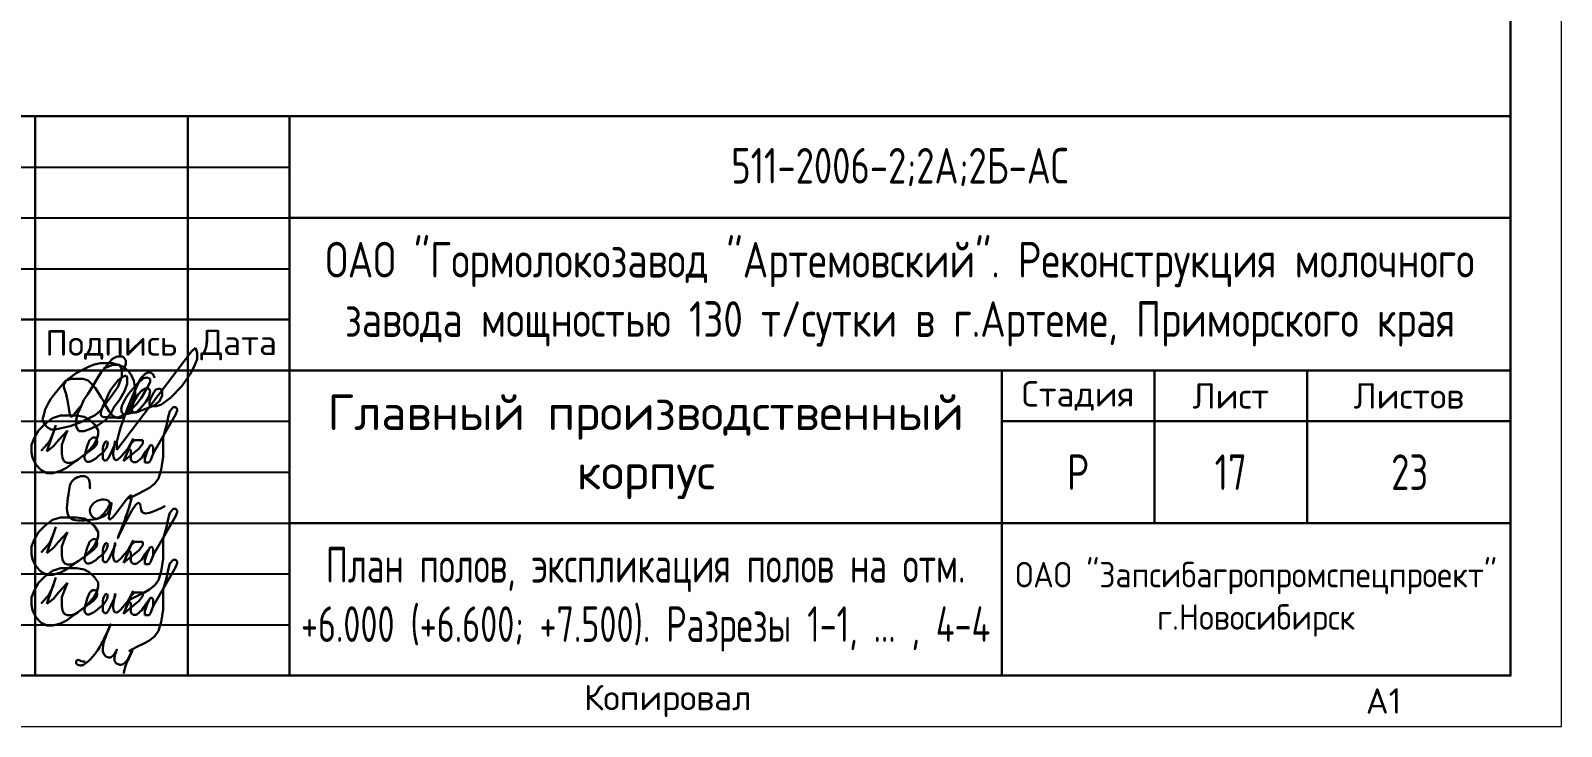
# Model space of a CAD drawing. Extents: x -965262 to 1142518, y -357520 to 71675.
# Drawn here: x 606174 to 621218, y -240088 to -233245 of the extents above; entities that cross this region are included whole.
import ezdxf

# ---------------------------------------------------------------- set-up
doc = ezdxf.new("R2010")
doc.units = 0
doc.header["$LTSCALE"] = 10
doc.layers.get('0').update_dxf_attribs({"linetype": 'CONTINUOUS', "lineweight": 30})
doc.layers.add('Ростверк', color=155, linetype='CONTINUOUS', lineweight=40)
doc.layers.add('светиль', color=40, linetype='CONTINUOUS', lineweight=30)
doc.styles.add('GOST 2.304', font='isocpeur.ttf', dxfattribs={"width": 0.75, "height": 250})

# ---------------------------------------------------------------- blocks, each defined once
blk = doc.blocks.new('12314')
at = {"layer": 'светиль', "color": 7}
for p, q in [((-140554.16, -9024.02), (-140563.33, -9036.08)), ((-140553.68, -9023.57), (-140554.16, -9024.02)), ((-140553.48, -9024.17), (-140553.68, -9023.57)), ((-140553.48, -9024.93), (-140553.48, -9024.17)), ((-140563.31, -9024.63), (-140563.86, -9024.92)), ((-140562.63, -9024.63), (-140563.31, -9024.63)), ((-140562.25, -9025.09), (-140562.63, -9024.63))]:
    blk.add_line(p, q, dxfattribs=at)
at = {"layer": 'светиль', "color": 7, "lineweight": 30}
for p, q in [((-140567.57, -9026.24), (-140568.33, -9026.67)), ((-140566.84, -9025.89), (-140567.57, -9026.24)), ((-140566.15, -9025.6), (-140566.84, -9025.89)), ((-140565.34, -9025.42), (-140566.15, -9025.6)), ((-140564.57, -9025.42), (-140565.34, -9025.42)), ((-140564.8, -9025.96), (-140565.26, -9026.56)), ((-140563.83, -9025.64), (-140564.97, -9026.08)), ((-140564.33, -9025.41), (-140564.8, -9025.96)), ((-140563.88, -9025.42), (-140564.57, -9025.42)), ((-140563.86, -9024.92), (-140564.33, -9025.41)), ((-140563.17, -9025.64), (-140563.88, -9025.42)), ((-140563.03, -9025.64), (-140563.83, -9025.64)), ((-140562.54, -9025.9), (-140563.17, -9025.64)), ((-140562.73, -9026.18), (-140563.03, -9025.64)), ((-140562.73, -9027.06), (-140562.73, -9026.18)), ((-140561.96, -9026.39), (-140562.54, -9025.9)), ((-140562.48, -9026.16), (-140562.25, -9025.58)), ((-140562.25, -9025.58), (-140562.25, -9025.09)), ((-140561.57, -9026.86), (-140561.96, -9026.39)), ((-140554.34, -9026.8), (-140553.84, -9025.85)), ((-140553.84, -9025.85), (-140553.48, -9024.93)), ((-140569.69, -9027.65), (-140570.3, -9028.39)), ((-140569.86, -9028.04), (-140569.59, -9027.58)), ((-140569.86, -9028.4), (-140569.86, -9028.04)), ((-140568.97, -9027.12), (-140569.69, -9027.65)), ((-140569.59, -9027.58), (-140568.96, -9027.35)), ((-140568.33, -9026.67), (-140568.97, -9027.12)), ((-140568.96, -9027.35), (-140568.18, -9027.35)), ((-140568.18, -9027.35), (-140567.49, -9027.35)), ((-140567.49, -9027.35), (-140566.88, -9027.58)), ((-140566.24, -9028.17), (-140566.92, -9029.25)), ((-140566.88, -9027.58), (-140566.44, -9027.96)), ((-140566.44, -9027.96), (-140566.02, -9028.46)), ((-140565.84, -9027.49), (-140566.24, -9028.17)), ((-140565.26, -9026.56), (-140565.84, -9027.49)), ((-140564.18, -9029.72), (-140563.2, -9028.3)), ((-140563.64, -9028.1), (-140564.16, -9028.81)), ((-140563.14, -9027.49), (-140563.64, -9028.1)), ((-140563.2, -9028.3), (-140562.73, -9027.06)), ((-140562.64, -9027.1), (-140563.14, -9027.49)), ((-140562.21, -9026.96), (-140562.64, -9027.1)), ((-140562.35, -9028.81), (-140562.06, -9027.96)), ((-140562.06, -9027.2), (-140562.21, -9026.96)), ((-140562.06, -9027.96), (-140562.06, -9027.2)), ((-140560.77, -9027.9), (-140561.87, -9029.18)), ((-140561.27, -9027.61), (-140561.57, -9026.86)), ((-140561.11, -9028.6), (-140561.27, -9027.61)), ((-140561.23, -9029), (-140560.44, -9027.33)), ((-140560.4, -9027.57), (-140560.77, -9027.9)), ((-140560.44, -9027.33), (-140559.85, -9026.75)), ((-140560.04, -9027.3), (-140560.4, -9027.57)), ((-140559.71, -9027.2), (-140560.04, -9027.3)), ((-140559.85, -9026.75), (-140559.52, -9026.57)), ((-140559.42, -9027.27), (-140559.71, -9027.2)), ((-140559.56, -9028.37), (-140559.27, -9027.77)), ((-140559.52, -9026.57), (-140559.22, -9026.57)), ((-140559.27, -9027.42), (-140559.42, -9027.27)), ((-140559.27, -9027.77), (-140559.27, -9027.42)), ((-140559.22, -9026.57), (-140558.92, -9026.81)), ((-140558.92, -9026.81), (-140558.69, -9027.25)), ((-140556.76, -9029.71), (-140555.38, -9028.26)), ((-140555.38, -9028.26), (-140554.82, -9027.5)), ((-140554.82, -9027.5), (-140554.34, -9026.8)), ((-140571.46, -9029.82), (-140571.77, -9030.41)), ((-140571.04, -9029.28), (-140571.46, -9029.82)), ((-140570.3, -9028.39), (-140571.04, -9029.28)), ((-140569.59, -9029.26), (-140569.86, -9028.4)), ((-140569.36, -9030.25), (-140569.59, -9029.26)), ((-140567.41, -9029.95), (-140567.85, -9031.02)), ((-140566.92, -9029.25), (-140567.41, -9029.95)), ((-140566.02, -9028.46), (-140565.66, -9029.03)), ((-140565.66, -9029.03), (-140565.26, -9029.64)), ((-140565.39, -9031.3), (-140564.18, -9029.72)), ((-140565.26, -9029.64), (-140564.95, -9030.14)), ((-140564.95, -9030.14), (-140564.67, -9030.77)), ((-140564.7, -9029.97), (-140564.92, -9030.46)), ((-140564.4, -9029.32), (-140564.7, -9029.97)), ((-140564.16, -9028.81), (-140564.4, -9029.32)), ((-140563.69, -9030.8), (-140562.97, -9029.89)), ((-140562.97, -9029.89), (-140562.35, -9028.81)), ((-140562.3, -9029.77), (-140562.54, -9030.28)), ((-140561.87, -9029.18), (-140562.3, -9029.77)), ((-140562.02, -9030.97), (-140561.23, -9029)), ((-140561.61, -9030.7), (-140561.33, -9030.12)), ((-140561.09, -9029.88), (-140561.38, -9030.53)), ((-140561.33, -9030.12), (-140561.11, -9029.29)), ((-140561.11, -9029.29), (-140561.11, -9028.6)), ((-140560.71, -9029.29), (-140561.09, -9029.88)), ((-140560.99, -9030.54), (-140560.36, -9029.73)), ((-140560.32, -9028.83), (-140560.71, -9029.29)), ((-140560.36, -9029.73), (-140559.94, -9029.04)), ((-140559.82, -9028.54), (-140560.32, -9028.83)), ((-140559.94, -9029.04), (-140559.56, -9028.37)), ((-140559.41, -9028.54), (-140559.82, -9028.54)), ((-140559.8, -9030.21), (-140559.41, -9029.59)), ((-140559.25, -9028.91), (-140559.41, -9028.54)), ((-140559.41, -9029.59), (-140559.25, -9028.91)), ((-140559.16, -9029.68), (-140559.34, -9030.17)), ((-140559.34, -9030.17), (-140559.34, -9030.53)), ((-140558.8, -9029.03), (-140559.16, -9029.68)), ((-140558.85, -9030.69), (-140558.16, -9030.16)), ((-140558.54, -9028.69), (-140558.8, -9029.03)), ((-140558.03, -9028.57), (-140558.54, -9028.69)), ((-140558.16, -9030.16), (-140557.76, -9029.45)), ((-140557.76, -9028.86), (-140558.03, -9028.57)), ((-140557.84, -9030.53), (-140557.36, -9030.17)), ((-140557.76, -9029.45), (-140557.76, -9028.86)), ((-140557.36, -9030.17), (-140556.76, -9029.71)), ((-140572.3, -9031.79), (-140572.49, -9032.37)), ((-140572.17, -9031.14), (-140572.3, -9031.79)), ((-140571.77, -9030.41), (-140572.17, -9031.14)), ((-140569.1, -9031.98), (-140569.36, -9030.25)), ((-140568.83, -9031.98), (-140569.1, -9031.98)), ((-140567.67, -9030.62), (-140568.83, -9031.98)), ((-140568.11, -9031.44), (-140568.36, -9032.46)), ((-140567.85, -9031.02), (-140568.11, -9031.44)), ((-140566.97, -9032.3), (-140566.01, -9031.84)), ((-140566.01, -9031.84), (-140565.39, -9031.3)), ((-140565.22, -9031.17), (-140565.31, -9031.55)), ((-140565.31, -9031.55), (-140565.31, -9031.83)), ((-140565.31, -9031.83), (-140565.15, -9032.01)), ((-140565.07, -9030.79), (-140565.22, -9031.17)), ((-140565.15, -9032.01), (-140564.95, -9032.09)), ((-140564.92, -9030.46), (-140565.1, -9030.81)), ((-140564.69, -9032.4), (-140564.05, -9031.53)), ((-140564.67, -9030.77), (-140564.3, -9031.38)), ((-140564.3, -9031.38), (-140563.85, -9031.91)), ((-140564.05, -9031.53), (-140563.69, -9030.8)), ((-140563.85, -9031.91), (-140563.29, -9032.14)), ((-140563.17, -9032.1), (-140562.57, -9031.83)), ((-140562.85, -9033.28), (-140562.02, -9030.97)), ((-140562.72, -9030.69), (-140562.83, -9031.1)), ((-140562.83, -9031.1), (-140562.75, -9031.5)), ((-140562.79, -9032.14), (-140562.24, -9031.69)), ((-140562.75, -9031.5), (-140562.62, -9031.65)), ((-140562.54, -9030.28), (-140562.72, -9030.69)), ((-140562.62, -9031.65), (-140562.35, -9031.73)), ((-140562.57, -9031.83), (-140561.91, -9031.51)), ((-140562.35, -9031.73), (-140560.91, -9031.44)), ((-140562.24, -9031.69), (-140561.96, -9031.29)), ((-140561.96, -9031.29), (-140561.61, -9030.7)), ((-140561.91, -9031.51), (-140560.99, -9030.54)), ((-140561.38, -9030.53), (-140561.5, -9030.94)), ((-140561.5, -9030.94), (-140561.5, -9031.27)), ((-140561.5, -9031.27), (-140561.38, -9031.45)), ((-140561.38, -9031.45), (-140561.1, -9031.55)), ((-140561.1, -9031.55), (-140559.91, -9031.09)), ((-140560.91, -9031.44), (-140560.36, -9030.89)), ((-140560.36, -9030.89), (-140559.8, -9030.21)), ((-140559.91, -9031.09), (-140558.85, -9030.69)), ((-140559.34, -9030.53), (-140559.22, -9030.72)), ((-140559.22, -9030.72), (-140558.47, -9030.72)), ((-140558.47, -9030.72), (-140557.84, -9030.53)), ((-140572.49, -9032.37), (-140572.25, -9032.93)), ((-140572.25, -9032.93), (-140571.86, -9033.33)), ((-140571.86, -9033.33), (-140571.43, -9033.6)), ((-140571.43, -9033.6), (-140570.92, -9033.6)), ((-140570.92, -9033.6), (-140569.07, -9033.19)), ((-140569.07, -9033.19), (-140567.78, -9032.69)), ((-140568.36, -9032.46), (-140568.36, -9033.22)), ((-140568.36, -9033.22), (-140568, -9033.8)), ((-140568, -9033.8), (-140567.37, -9033.8)), ((-140567.78, -9032.69), (-140566.97, -9032.3)), ((-140567.37, -9033.8), (-140566.58, -9033.5)), ((-140566.58, -9033.5), (-140565.62, -9033.07)), ((-140565.62, -9033.07), (-140564.69, -9032.4)), ((-140564.95, -9032.09), (-140564.71, -9032.09)), ((-140564.71, -9032.09), (-140564.33, -9032.09)), ((-140564.34, -9032.1), (-140563.17, -9032.1)), ((-140563.29, -9032.14), (-140562.79, -9032.14)), ((-140563.1, -9034.11), (-140562.85, -9033.28)), ((-140563.33, -9035.09), (-140563.1, -9034.11)), ((-140563.33, -9036.08), (-140563.33, -9035.09))]:
    blk.add_line(p, q, dxfattribs=at)
blk = doc.blocks.new('12345')
at = {"layer": 'светиль', "color": 7, "lineweight": 30}
for p, q in [((-140571.46, -9039.22), (-140572.41, -9039.94)), ((-140570.49, -9038.9), (-140571.46, -9039.22)), ((-140569.42, -9038.9), (-140570.49, -9038.9)), ((-140568.52, -9038.9), (-140569.42, -9038.9)), ((-140567.56, -9039.05), (-140568.52, -9038.9)), ((-140566.95, -9039.39), (-140567.56, -9039.05)), ((-140566.31, -9039.99), (-140566.95, -9039.39)), ((-140559.1, -9043.56), (-140556.32, -9038.73)), ((-140557.25, -9039.09), (-140557.41, -9039.95)), ((-140557.05, -9038.33), (-140557.25, -9039.09)), ((-140556.66, -9037.86), (-140557.05, -9038.33)), ((-140556.33, -9037.86), (-140556.66, -9037.86)), ((-140556.11, -9038.15), (-140556.33, -9037.86)), ((-140556.32, -9038.73), (-140556.11, -9038.15)), ((-140573.2, -9040.71), (-140573.7, -9041.68)), ((-140572.41, -9039.94), (-140573.2, -9040.71)), ((-140571.06, -9040.06), (-140572.14, -9043.29)), ((-140571.63, -9041.61), (-140571.43, -9041.18)), ((-140571.43, -9041.18), (-140571.06, -9040.06)), ((-140570.71, -9041.9), (-140569.64, -9040.72)), ((-140569.89, -9041.38), (-140570.11, -9041.93)), ((-140569.64, -9040.72), (-140569.89, -9041.38)), ((-140565.87, -9040.67), (-140566.31, -9039.99)), ((-140566.02, -9041.8), (-140565.87, -9041.2)), ((-140565.87, -9041.2), (-140565.87, -9040.67)), ((-140557.41, -9039.95), (-140557.85, -9041.53)), ((-140573.7, -9041.68), (-140574.05, -9042.49)), ((-140574.05, -9042.49), (-140574.05, -9043.41)), ((-140572.84, -9043.22), (-140572.42, -9042.74)), ((-140572.42, -9042.74), (-140571.87, -9042.12)), ((-140572.14, -9043.29), (-140571.35, -9042.66)), ((-140571.87, -9042.12), (-140571.63, -9041.61)), ((-140571.35, -9042.66), (-140570.71, -9041.9)), ((-140570.11, -9041.93), (-140570.33, -9042.48)), ((-140570.33, -9042.48), (-140570.33, -9043.11)), ((-140570.33, -9043.11), (-140570.33, -9043.58)), ((-140567.38, -9043.27), (-140567.53, -9043.89)), ((-140567.29, -9042.94), (-140567.38, -9043.27)), ((-140567.32, -9043.57), (-140566.41, -9042.91)), ((-140567.32, -9043.57), (-140566.86, -9043.05)), ((-140567.17, -9042.51), (-140567.29, -9042.94)), ((-140567.05, -9042.26), (-140567.17, -9042.51)), ((-140566.92, -9041.93), (-140567.05, -9042.26)), ((-140566.72, -9041.73), (-140566.92, -9041.93)), ((-140566.86, -9043.05), (-140566.38, -9042.48)), ((-140566.51, -9041.6), (-140566.72, -9041.73)), ((-140566.18, -9041.6), (-140566.51, -9041.6)), ((-140566.41, -9042.91), (-140566.06, -9042.48)), ((-140566.38, -9042.48), (-140566.02, -9041.8)), ((-140566.02, -9041.8), (-140566.18, -9041.6)), ((-140566.06, -9042.48), (-140565.98, -9042.1)), ((-140565.98, -9042.1), (-140566.02, -9041.8)), ((-140565.86, -9043.89), (-140565.21, -9043.37)), ((-140565.22, -9042.67), (-140565.29, -9042.92)), ((-140565.29, -9042.92), (-140565.29, -9043.17)), ((-140565.29, -9043.17), (-140565.29, -9043.66)), ((-140565.1, -9042.35), (-140565.22, -9042.67)), ((-140565.21, -9043.37), (-140564.8, -9042.76)), ((-140564.94, -9042.08), (-140565.1, -9042.35)), ((-140564.75, -9042.08), (-140564.94, -9042.08)), ((-140564.8, -9042.76), (-140564.66, -9042.25)), ((-140564.66, -9042.25), (-140564.75, -9042.08)), ((-140564.35, -9043.62), (-140564.05, -9042.98)), ((-140564.05, -9042.98), (-140563.75, -9042.33)), ((-140563.95, -9043.15), (-140564.01, -9043.51)), ((-140563.75, -9042), (-140563.95, -9043.15)), ((-140563.75, -9042.33), (-140563.75, -9042)), ((-140561.55, -9041.69), (-140562.73, -9044.51)), ((-140562.73, -9044.51), (-140562.09, -9043)), ((-140562.6, -9043.43), (-140562.21, -9042.97)), ((-140562.21, -9042.97), (-140561.9, -9042.38)), ((-140562.09, -9043), (-140561.94, -9043.08)), ((-140561.94, -9043.08), (-140561.85, -9043.24)), ((-140561.9, -9042.38), (-140561.55, -9041.69)), ((-140561.37, -9041.9), (-140561.9, -9042.38)), ((-140561.85, -9043.24), (-140561.85, -9043.58)), ((-140561.47, -9043.46), (-140560.81, -9042.92)), ((-140560.81, -9041.9), (-140561.37, -9041.9)), ((-140560.38, -9041.9), (-140560.81, -9041.9)), ((-140560.81, -9042.92), (-140560.38, -9042.31)), ((-140560.38, -9042.31), (-140560.38, -9041.9)), ((-140560.28, -9043.75), (-140560.03, -9043.35)), ((-140559.84, -9043.32), (-140560.12, -9044.18)), ((-140560.03, -9043.35), (-140559.75, -9042.98)), ((-140559.54, -9042.71), (-140559.84, -9043.32)), ((-140559.75, -9042.98), (-140559.55, -9042.72)), ((-140559.3, -9042.49), (-140559.57, -9042.67)), ((-140559.1, -9042.75), (-140559.3, -9042.49)), ((-140559.1, -9043.58), (-140559.1, -9042.75)), ((-140557.85, -9041.53), (-140557.85, -9042.71)), ((-140557.85, -9042.71), (-140557.85, -9043.98)), ((-140574.05, -9043.41), (-140573.91, -9044.04)), ((-140573.91, -9044.04), (-140573.52, -9044.92)), ((-140573.52, -9044.92), (-140572.91, -9045.57)), ((-140570.33, -9043.58), (-140570.25, -9044.1)), ((-140570.25, -9044.1), (-140570.05, -9044.52)), ((-140570.05, -9044.52), (-140569.67, -9044.68)), ((-140569.75, -9045.31), (-140567.32, -9043.57)), ((-140569.67, -9044.68), (-140569.13, -9044.68)), ((-140569.13, -9044.68), (-140568.64, -9044.49)), ((-140568.64, -9044.49), (-140568.32, -9044.29)), ((-140568.32, -9044.29), (-140567.84, -9043.94)), ((-140567.84, -9043.94), (-140567.32, -9043.57)), ((-140567.53, -9043.89), (-140567.53, -9044.17)), ((-140567.53, -9044.17), (-140567.42, -9044.42)), ((-140567.42, -9044.42), (-140567.23, -9044.58)), ((-140567.23, -9044.58), (-140566.96, -9044.58)), ((-140566.96, -9044.58), (-140566.73, -9044.48)), ((-140566.73, -9044.48), (-140566.43, -9044.34)), ((-140566.43, -9044.34), (-140566.14, -9044.15)), ((-140566.14, -9044.15), (-140565.86, -9043.89)), ((-140565.29, -9043.66), (-140565.29, -9044.11)), ((-140565.29, -9044.11), (-140565.2, -9044.32)), ((-140565.2, -9044.32), (-140565.05, -9044.41)), ((-140565.05, -9044.41), (-140564.85, -9044.41)), ((-140564.85, -9044.41), (-140564.57, -9044.09)), ((-140564.57, -9044.09), (-140564.35, -9043.62)), ((-140564.01, -9043.51), (-140564.01, -9043.77)), ((-140564.01, -9043.77), (-140563.92, -9044.1)), ((-140563.92, -9044.1), (-140563.85, -9044.29)), ((-140563.85, -9044.29), (-140563.62, -9044.36)), ((-140563.62, -9044.36), (-140563.42, -9044.29)), ((-140563.42, -9044.29), (-140563.06, -9043.97)), ((-140563.06, -9043.97), (-140562.6, -9043.43)), ((-140562.73, -9044.51), (-140561.47, -9043.46)), ((-140561.85, -9043.58), (-140561.85, -9043.8)), ((-140561.85, -9043.8), (-140561.85, -9044.05)), ((-140561.85, -9044.05), (-140561.85, -9044.26)), ((-140561.85, -9044.26), (-140561.75, -9044.47)), ((-140561.75, -9044.47), (-140561.57, -9044.62)), ((-140561.57, -9044.62), (-140561.32, -9044.62)), ((-140561.32, -9044.62), (-140561.15, -9044.62)), ((-140561.15, -9044.62), (-140560.72, -9044.27)), ((-140560.72, -9044.27), (-140560.47, -9044.07)), ((-140560.47, -9044.07), (-140560.28, -9043.75)), ((-140560.12, -9044.18), (-140560.12, -9044.67)), ((-140560.12, -9044.67), (-140559.6, -9044.67)), ((-140559.6, -9044.67), (-140559.43, -9044.42)), ((-140559.43, -9044.42), (-140559.1, -9043.58)), ((-140557.85, -9043.98), (-140558.12, -9045.55)), ((-140572.91, -9045.57), (-140572.18, -9045.96)), ((-140572.18, -9045.96), (-140571.44, -9045.96)), ((-140571.44, -9045.96), (-140570.48, -9045.69)), ((-140570.48, -9045.69), (-140569.75, -9045.31)), ((-140558.46, -9046.62), (-140558.91, -9047.24)), ((-140558.12, -9045.55), (-140558.46, -9046.62)), ((-140561.01, -9048.54), (-140562.09, -9049.1)), ((-140560.24, -9048.16), (-140561.01, -9048.54)), ((-140559.54, -9047.77), (-140560.24, -9048.16)), ((-140558.91, -9047.24), (-140559.54, -9047.77))]:
    blk.add_line(p, q, dxfattribs=at)

msp = doc.modelspace()

# ---------------------------------------------------------------- linework, layer by layer
for p, q in [((602217.6, -234087.8, 9801.8), (620717.6, -234087.8, 9801.8)), ((606217.6, -234087.8, 9801.8), (606217.6, -239587.8, 9801.8)), ((607717.6, -234087.8, 9801.8), (607717.6, -239587.8, 9801.8)), ((608717.6, -239587.8, 9801.8), (608717.6, -234088.8, 9801.8)), ((608717.6, -235087.8, 9801.8), (620717.6, -235087.8, 9801.8)), ((602217.6, -236087.8, 9801.8), (608717.6, -236087.8, 9801.8)), ((602217.6, -236587.8, 9801.8), (620717.6, -236587.8, 9801.8)), ((615717.6, -239587.8, 9801.8), (615717.6, -236587.8, 9801.8)), ((615717.6, -236587.8, 9801.8), (615717.6, -239587.8, 9801.8)), ((617217.6, -236587.8, 9801.8), (617217.6, -238087.8, 9801.8)), ((618717.6, -236587.8, 9801.8), (618717.6, -238087.8, 9801.8)), ((615717.6, -237087.8, 9801.8), (620717.6, -237087.8, 9801.8)), ((608717.6, -238087.8, 9801.8), (620717.6, -238087.8, 9801.8))]:
    msp.add_line(p, q)
at = {"ltscale": 100}
for p, q in [((620717.6, -239587.8, 9801.8), (620717.6, -234087.8, 9801.8)), ((602217.6, -239587.8, 9801.8), (620717.6, -239587.8, 9801.8))]:
    msp.add_line(p, q, dxfattribs=at)
at = {"lineweight": 25}
for p, q in [((602217.6, -234587.8, 9801.8), (608717.6, -234587.8, 9801.8)), ((602217.6, -235087.8, 9801.8), (608717.6, -235087.8, 9801.8)), ((602217.6, -235587.8, 9801.8), (608717.6, -235587.8, 9801.8)), ((602217.6, -237087.8, 9801.8), (608717.6, -237087.8, 9801.8)), ((602217.6, -237587.8, 9801.8), (608717.6, -237587.8, 9801.8)), ((602217.6, -238087.8, 9801.8), (608717.6, -238087.8, 9801.8)), ((602217.6, -238587.8, 9801.8), (608717.6, -238587.8, 9801.8)), ((602217.6, -239087.8, 9801.8), (608717.6, -239087.8, 9801.8))]:
    msp.add_line(p, q, dxfattribs=at)
at = {"lineweight": 15, "elevation": 9801.8}
msp.add_lwpolyline([(621217.6, -180687.8), (535617.6, -180687.8), (535617.6, -240087.8), (621217.6, -240087.8)], close=True, dxfattribs=at)
at = {"elevation": 9801.8}
msp.add_lwpolyline([(620717.6, -181187.8), (537617.6, -181187.8), (537617.6, -239587.8), (620717.6, -239587.8)], close=True, dxfattribs=at)
at = {"layer": 'Ростверк', "color": 0, "linetype": 'ByBlock', "lineweight": 30}
msp.add_spline([(606757.2, -237752.1, 9801.8), (606725.7, -237635.3, 9801.8), (606603.3, -237654.6, 9801.8), (606544.7, -237806.9, 9801.8), (606563.9, -238040.9, 9801.8), (606726.3, -238060, 9801.8), (606848.8, -238040.6, 9801.8), (606952.1, -237952.9, 9801.8), (606945.8, -237877.7, 9801.8), (606789.2, -237896.7, 9801.8), (606758.6, -237989.5, 9801.8), (606816.2, -238045.7, 9801.8), (606970, -237892.2, 9801.8), (606942.6, -238045.1, 9801.8), (607156.6, -237816.3, 9801.8), (607029.6, -238238.1, 9801.8), (607249.3, -237903.9, 9801.8), (607268.9, -237977.3, 9801.8), (607395.4, -237968.7, 9801.8), (607497, -237919, 9801.8)], degree=3, dxfattribs=at)
msp.add_open_spline([(606710.9, -239450.1, 9801.8), (606674.6, -239452.6, 9801.8), (606649.7, -239431, 9801.8), (606638.7, -239433.9, 9801.8), (606618.1, -239442.8, 9801.8), (606622.1, -239475.5, 9801.8), (606642.1, -239486.7, 9801.8), (606661.1, -239488.7, 9801.8), (606698.2, -239485.4, 9801.8), (606758.2, -239430.4, 9801.8), (606817.8, -239364.7, 9801.8), (606862.2, -239292.1, 9801.8), (606897.1, -239221.9, 9801.8), (606922.2, -239165.8, 9801.8), (606981.2, -239035.9, 9801.8), (606917.4, -239191.3, 9801.8), (606894.4, -239245.5, 9801.8), (606883, -239311.3, 9801.8), (606879.5, -239362.8, 9801.8), (606916.5, -239407.1, 9801.8), (606984.4, -239419.7, 9801.8), (607047, -239278, 9801.8), (606987.3, -239407.4, 9801.8), (607003, -239462.1, 9801.8), (607040.8, -239483.5, 9801.8), (607103.3, -239477.4, 9801.8), (607131.5, -239420.8, 9801.8), (607193.5, -239301.7, 9801.8), (607137.6, -239425.5, 9801.8), (607110.4, -239474.9, 9801.8), (607095.7, -239525.5, 9801.8), (607090.6, -239554.6, 9801.8), (607088.7, -239567.1, 9801.8)], degree=3, knots=[0, 0, 0, 0, 0.2975043, 0.4847258, 0.5987692, 0.7870476, 0.9695013, 1.2103337, 1.4671083, 1.8349259, 2.4022139, 2.7963302, 3.1188042, 3.534012, 3.9245364, 4.4236833, 4.9141554, 5.0766289, 5.4058204, 5.6497994, 5.873359, 6.3431706, 6.7835022, 7.020827, 7.2049808, 7.3798762, 7.8935679, 8.2160122, 8.6797881, 8.9661728, 9.2392427, 9.4249658, 9.4249658, 9.4249658, 9.4249658], dxfattribs=at)

# ---------------------------------------------------------------- block references
at = {"layer": 'светиль', "xscale": 80, "yscale": 80, "zscale": 80}
for name, p in [('12314', (11852088.6, 485519.3, 9801.8)), ('12345', (11852105.7, 486080, 9801.8)), ('12345', (11852105.7, 485080, 9801.8)), ('12345', (11852105.7, 484580, 9801.8))]:
    msp.add_blockref(name, p, dxfattribs=at)

# ---------------------------------------------------------------- texts
at = {"color": 0, "insert": (614717.6, -234587.8, 9801.8), "char_height": 350, "attachment_point": 5, "style": 'GOST 2.304'}
msp.add_mtext_dynamic_manual_height_columns('511-2006-2;2А;2Б-АС', width=12000, gutter_width=1500, heights=[0], dxfattribs=at)
at = {"ltscale": 10, "attachment_point": 5, "style": 'GOST 2.304'}
for s, insert, char_height, width in [('{\\W0.8;ОАО "Гормолокозавод "Артемовский". Реконструкция молочного завода мощностью 130 т/сутки в г.Артеме, Приморского края\\W1; }', (614717.6, -235837.8, 9801.8), 350, 12000), ('{\\W1;Главный производственный корпус}', (612217.6, -237337.8, 9801.8), 350, 7000), ('{\\W0.7;План полов, экспликация полов на отм. +6.000 (+6.600; +7.500). Разрезы 1-1, ... , 4-4}', (612217.6, -238837.8, 9801.8), 350, 7000), ('{\\W0.9;ОАО "Запсибагропромспецпроект"\\Pг.Новосибирск}', (618217.6, -238837.8, 9801.8), 250, 5000)]:
    msp.add_mtext(s, dxfattribs=dict(at, insert=insert, char_height=char_height, width=width))
at = {"style": 'GOST 2.304'}
for s, width, insert, char_height, attachment_point in [('{\\W1;Подпись}', 1500, (606967.6, -236337.8, 9801.8), 250, 5), ('{\\W1;Дата}', 1000, (608217.6, -236337.8, 9801.8), 250, 5), ('{\\W1;Стадия}', 1500, (616467.6, -236837.8, 9801.8), 250, 5), ('{\\W1;Лист}', 1500, (617967.6, -236837.8, 9801.8), 250, 5), ('{\\W1;Листов}', 2000, (619717.6, -236837.8, 9801.8), 250, 5), ('Р', 1500, (616467.6, -237587.8, 9801.8), 350, 5), ('{\\W1; Копировал}', 2000, (611452.5, -239837.8, 9801.8), 250, 4), ('{\\W1;A1}', 2000, (619295.4, -239837.8, 9801.8), 250, 4)]:
    msp.add_mtext_dynamic_manual_height_columns(s, width=width, gutter_width=1500, heights=[0], dxfattribs=dict(at, insert=insert, char_height=char_height, attachment_point=attachment_point))
at = {"color": 1, "char_height": 350, "attachment_point": 5, "style": 'GOST 2.304'}
for s, insert in [('{\\C256;17}', (617967.6, -237587.8, 9801.8)), ('{\\C256;23}', (619726.6, -237587.8, 9801.8))]:
    msp.add_mtext_dynamic_manual_height_columns(s, width=1500, gutter_width=1500, heights=[0], dxfattribs=dict(at, insert=insert))

doc.saveas('drawing.dxf')
